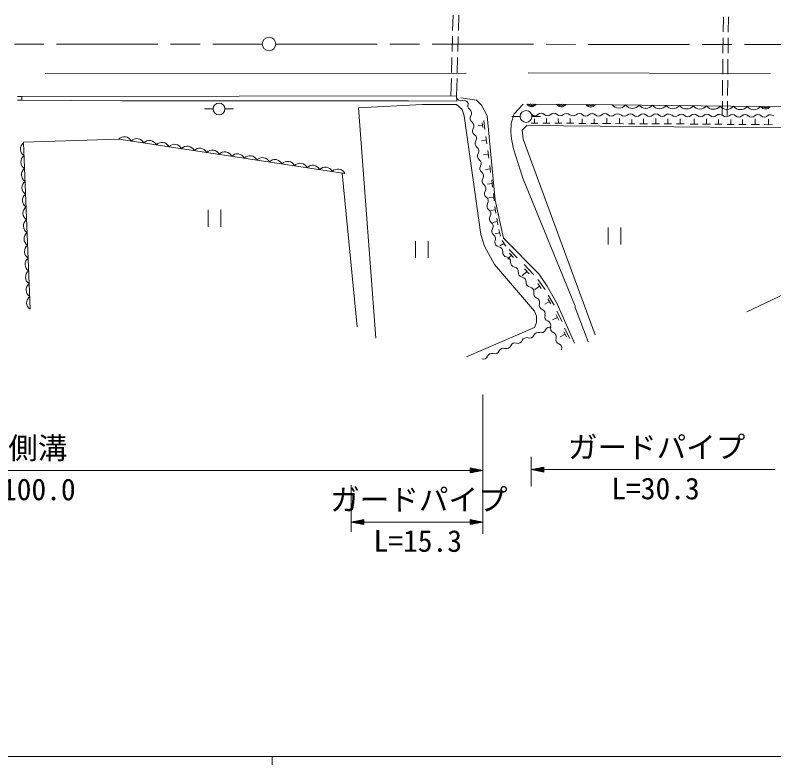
# Model space of a CAD drawing. Units: millimetres, scale not verified. Extents: x 40000 to 680000, y 20000 to 380000.
# Drawn here: x 137545 to 227392, y 204000 to 292720 of the extents above; entities that cross this region are included whole.
import ezdxf
from ezdxf.enums import TextEntityAlignment as Align

# ---------------------------------------------------------------- set-up
doc = ezdxf.new("R2010")
doc.units = ezdxf.units.MM
doc.header["$LTSCALE"] = 1000
doc.linetypes.add('CHAIN', pattern=[18.5, 12, -1.5, 3.5, -1.5])
for name, color, linetype, lineweight in [('M-BGD', 7, 'Continuous', 13), ('M-BMK', 2, 'CHAIN', 13), ('M-BMK-SRVR', 3, 'Continuous', 13), ('M-STR-HTXT', 7, 'Continuous', 13), ('M-STR-STRD', 7, 'Continuous', 13), ('M-TTL-BAND', 7, 'Continuous', 13)]:
    doc.layers.add(name, color=color, linetype=linetype, lineweight=lineweight)
doc.styles.add('ＭＳ ゴシック', font='')
doc.styles.get('ＭＳ ゴシック').set_extended_font_data('MS Gothic')

msp = doc.modelspace()

# ---------------------------------------------------------------- linework, layer by layer
at = {"layer": 'M-BGD'}
for p, q in [((189402, 292720), (189354, 290920)), ((190077, 292712), (190029, 290912)), ((221415, 292532), (221394, 290732)), ((222018, 292527), (221997, 290727)), ((189335, 290220), (189287, 288421)), ((190011, 290212), (189962, 288413)), ((221386, 290032), (221365, 288232)), ((221989, 290028), (221967, 288228)), ((189269, 287721), (189221, 285922)), ((189944, 287713), (189896, 285914)), ((221357, 287532), (221335, 285732)), ((221959, 287528), (221938, 285728)), ((189202, 285222), (189148, 283202)), ((189877, 285214), (189823, 283194)), ((221327, 285032), (221306, 283232)), ((221930, 285028), (221909, 283228)), ((137806, 283097), (138329, 283097)), ((138329, 283097), (189823, 283194)), ((138329, 283097), (138350, 282663)), ((189835, 282551), (189823, 283194)), ((137806, 282653), (138350, 282663)), ((138350, 282663), (150183, 282589)), ((150183, 282589), (184134, 282589)), ((178207, 281743), (185743, 282166)), ((184134, 282589), (189835, 282551)), ((185743, 282166), (189807, 282166)), ((189807, 282166), (190484, 281573)), ((190315, 282928), (192177, 282674)), ((192177, 282674), (192770, 282081)), ((197689, 282179), (196651, 281064)), ((198111, 282206), (208235, 282123)), ((208235, 282123), (225821, 281911)), ((221298, 282532), (221278, 280858)), ((221901, 282528), (221881, 280854)), ((160985, 281623), (159985, 281623)), ((162385, 281623), (163385, 281623)), ((180239, 254480), (178207, 281743)), ((190484, 281573), (190738, 280811)), ((192770, 282081), (193447, 280811)), ((225821, 281911), (299220, 281177)), ((190738, 280811), (192685, 266757)), ((193447, 280811), (194379, 270821)), ((196651, 281064), (196303, 279944)), ((197350, 280732), (196350, 280732)), ((198750, 280732), (199750, 280732)), ((199047, 279952), (199038, 280456)), ((200461, 279944), (200451, 280502)), ((201879, 279934), (201869, 280490)), ((203282, 279924), (203278, 280503)), ((204702, 279914), (204698, 280459)), ((206119, 279905), (206115, 280460)), ((207607, 279893), (207602, 280545)), ((209122, 279881), (209118, 280512)), ((210560, 279869), (210557, 280374)), ((211976, 279857), (211971, 280448)), ((213406, 279870), (213401, 280488)), ((214839, 279858), (214835, 280436)), ((216313, 279846), (216309, 280449)), ((217970, 279834), (217966, 280462)), ((219404, 279822), (219399, 280457)), ((220828, 279810), (220824, 280364)), ((222288, 279799), (222284, 280366)), ((223676, 279787), (223672, 280379)), ((225193, 279776), (225189, 280434)), ((226759, 279764), (226755, 280422)), ((192885, 279707), (192394, 279646)), ((192853, 279970), (192917, 279444)), ((193031, 280259), (193160, 279207)), ((196303, 279944), (196241, 278864)), ((197590, 279104), (198148, 279676)), ((198148, 279676), (228589, 279373)), ((199426, 279950), (198668, 279953)), ((200880, 279942), (200042, 279945)), ((202296, 279932), (201462, 279936)), ((203716, 279922), (202847, 279926)), ((205110, 279913), (204293, 279916)), ((206535, 279903), (205703, 279906)), ((208096, 279891), (207117, 279895)), ((209595, 279879), (208649, 279883)), ((210939, 279867), (210182, 279871)), ((212419, 279856), (211533, 279859)), ((213870, 279868), (212942, 279872)), ((215273, 279856), (214406, 279860)), ((216765, 279845), (215861, 279848)), ((218441, 279832), (217499, 279836)), ((219880, 279820), (218928, 279824)), ((221243, 279809), (220412, 279812)), ((222714, 279797), (221863, 279800)), ((224120, 279785), (223233, 279789)), ((225686, 279774), (224700, 279778)), ((227253, 279762), (226266, 279767)), ((196241, 278864), (196326, 278102)), ((197590, 279104), (197709, 278042)), ((138530, 277682), (149803, 278046)), ((138533, 277597), (138530, 277682)), ((176577, 273999), (149803, 278046)), ((193349, 277934), (192757, 277860)), ((193294, 278378), (193404, 277490)), ((196326, 278102), (196580, 276917)), ((197709, 278042), (206232, 254903)), ((138533, 277597), (139328, 257911)), ((196580, 276917), (197681, 273445)), ((193586, 276244), (192993, 276180)), ((193538, 276689), (193634, 275799)), ((193742, 274939), (193845, 274096)), ((176260, 274038), (178038, 255835)), ((193793, 274517), (193232, 274448)), ((193979, 273217), (194081, 272384)), ((197681, 273445), (203861, 258290)), ((194030, 272801), (193475, 272732)), ((194176, 271608), (194261, 270762)), ((194219, 271185), (193655, 271128)), ((194379, 270821), (195395, 266333)), ((160406, 269690), (160406, 267690)), ((161906, 267690), (161906, 269690)), ((194411, 269674), (193871, 269592)), ((194350, 270079), (194472, 269269)), ((194576, 268695), (194713, 267888)), ((194644, 268291), (194106, 268199)), ((194934, 266961), (194406, 266823)), ((194831, 267357), (195037, 266565)), ((207754, 267592), (207754, 265592)), ((209254, 265592), (209254, 267592)), ((184952, 265992), (184952, 263992)), ((186452, 263992), (186452, 265992)), ((192685, 266757), (193109, 265402)), ((195204, 266066), (195634, 265369)), ((195395, 266333), (199543, 262100)), ((193109, 265402), (194294, 263201)), ((195419, 265718), (194954, 265431)), ((196333, 264306), (195875, 263862)), ((196054, 264987), (197004, 264005)), ((196095, 264551), (196570, 264060)), ((194294, 263201), (199035, 257697)), ((198141, 262391), (197584, 261884)), ((197838, 263205), (198922, 262010)), ((197870, 262689), (198412, 262092)), ((199543, 262100), (200559, 260661)), ((199640, 260663), (199090, 260266)), ((199428, 260958), (199853, 260368)), ((199452, 261423), (200301, 260242)), ((200559, 260661), (201745, 258544)), ((231547, 261084), (224181, 257613)), ((200805, 258837), (200256, 258505)), ((200627, 259131), (200983, 258543)), ((200684, 259568), (201396, 258392)), ((201745, 258544), (203777, 253887)), ((203861, 258290), (203861, 258121)), ((203861, 258121), (205385, 254057)), ((199035, 257697), (199289, 257105)), ((199289, 257105), (199289, 256343)), ((201614, 257255), (201914, 256637)), ((201711, 257685), (202312, 256448)), ((199289, 256343), (199035, 255750)), ((201764, 256946), (201187, 256665)), ((199035, 255750), (190992, 252279)), ((202522, 255261), (202823, 254643)), ((202619, 255691), (203220, 254454)), ((202673, 254952), (202096, 254671))]:
    msp.add_line(p, q, dxfattribs=at)
for centre in [(161685, 281623), (198050, 280732)]:
    msp.add_circle(centre, 700, dxfattribs=at)
for centre, radius, start, end in [((190335, 283139), 544, 201.18441, 288.39005), ((190678, 282107), 544, 21.18441, 108.39005), ((191692, 281986), 544, 147.21562, 234.42126), ((198714, 282555), 654, 212.31266, 326.75449), ((198714, 282555), 523, 222.12389, 316.94326), ((198714, 282555), 392, 244.00035, 295.0668), ((202214, 282526), 654, 212.31266, 326.75449), ((202214, 282526), 523, 222.12389, 316.94326), ((202214, 282526), 392, 244.00035, 295.0668), ((205714, 282498), 654, 212.31266, 326.75449), ((205714, 282498), 523, 222.12389, 316.94326), ((205714, 282498), 392, 244.00035, 295.0668), ((209042, 282712), 999, 216.14677, 322.47359), ((191059, 281101), 544, 327.21562, 54.42126), ((210641, 282693), 999, 216.14677, 322.47359), ((212239, 282674), 999, 216.14677, 322.47359), ((213838, 282655), 999, 216.14677, 322.47359), ((215437, 282635), 999, 216.14677, 322.47359), ((217036, 282616), 999, 216.14677, 322.47359), ((218634, 282597), 999, 216.14677, 322.47359), ((220233, 282578), 999, 216.14677, 322.47359), ((221832, 282558), 999, 216.14677, 322.47359), ((223431, 282539), 999, 216.14677, 322.47359), ((225029, 282520), 999, 216.14677, 322.47359), ((226425, 282260), 654, 212.20605, 326.64789), ((226425, 282260), 523, 222.01729, 316.83665), ((226425, 282260), 392, 243.89374, 294.9602), ((191975, 280503), 544, 147.21562, 234.42126), ((199084, 281366), 544, 226.0345, 313.24014), ((199829, 280573), 544, 46.0345, 133.24014), ((200594, 281356), 544, 226.0345, 313.24014), ((201339, 280564), 544, 46.0345, 133.24014), ((202104, 281347), 544, 226.0345, 313.24014), ((202849, 280554), 544, 46.0345, 133.24014), ((203614, 281337), 544, 226.0345, 313.24014), ((204359, 280545), 544, 46.0345, 133.24014), ((205124, 281327), 544, 226.0345, 313.24014), ((205869, 280535), 544, 46.0345, 133.24014), ((206634, 281318), 544, 226.0345, 313.24014), ((207379, 280526), 544, 46.0345, 133.24014), ((208144, 281308), 544, 226.0345, 313.24014), ((208889, 280516), 544, 46.0345, 133.24014), ((209654, 281299), 544, 226.0345, 313.24014), ((210399, 280507), 544, 46.0345, 133.24014), ((211164, 281289), 544, 226.0345, 313.24014), ((211909, 280497), 544, 46.0345, 133.24014), ((212674, 281280), 544, 226.0345, 313.24014), ((213419, 280487), 544, 46.0345, 133.24014), ((214184, 281270), 544, 226.0345, 313.24014), ((214929, 280478), 544, 46.0345, 133.24014), ((215694, 281261), 544, 226.0345, 313.24014), ((216439, 280468), 544, 46.0345, 133.24014), ((217204, 281251), 544, 226.0345, 313.24014), ((217949, 280459), 544, 46.0345, 133.24014), ((218714, 281241), 544, 226.0345, 313.24014), ((219459, 280449), 544, 46.0345, 133.24014), ((220224, 281232), 544, 226.0345, 313.24014), ((220969, 280440), 544, 46.0345, 133.24014), ((221734, 281222), 544, 226.0345, 313.24014), ((222479, 280430), 544, 46.0345, 133.24014), ((223244, 281213), 544, 226.0345, 313.24014), ((223989, 280420), 544, 46.0345, 133.24014), ((224754, 281203), 544, 226.0345, 313.24014), ((225499, 280411), 544, 46.0345, 133.24014), ((226264, 281194), 544, 226.0345, 313.24014), ((227009, 280401), 544, 46.0345, 133.24014), ((191342, 279618), 544, 327.21562, 54.42126), ((192258, 279019), 544, 147.21562, 234.42126), ((191626, 278135), 544, 327.21562, 54.42126), ((150471, 277432), 907, 25.39841, 137.41363), ((151958, 277207), 907, 25.39841, 137.41363), ((153445, 276982), 907, 25.39841, 137.41363), ((154933, 276757), 907, 25.39841, 137.41363), ((192542, 277536), 544, 147.21562, 234.42126), ((139081, 276861), 918, 126.65816, 237.96898), ((156420, 276533), 907, 25.39841, 137.41363), ((157908, 276308), 907, 25.39841, 137.41363), ((159395, 276083), 907, 25.39841, 137.41363), ((160883, 275858), 907, 25.39841, 137.41363), ((191909, 276652), 544, 327.21562, 54.42126), ((139142, 275346), 918, 126.65816, 237.96898), ((162370, 275633), 907, 25.39841, 137.41363), ((163858, 275409), 907, 25.39841, 137.41363), ((165345, 275184), 907, 25.39841, 137.41363), ((166832, 274959), 907, 25.39841, 137.41363), ((192825, 276053), 544, 147.21562, 234.42126), ((168320, 274734), 907, 25.39841, 137.41363), ((169807, 274509), 907, 25.39841, 137.41363), ((171295, 274285), 907, 25.39841, 137.41363), ((172782, 274060), 907, 25.39841, 137.41363), ((192192, 275169), 544, 327.21562, 54.42126), ((139203, 273832), 918, 126.65816, 237.96898), ((174270, 273835), 907, 25.39841, 137.41363), ((175757, 273610), 907, 25.39841, 137.41363), ((193109, 274570), 544, 147.21562, 234.42126), ((192476, 273685), 544, 327.21562, 54.42126), ((193392, 273087), 544, 147.21562, 234.42126), ((139264, 272318), 918, 126.65816, 237.96898), ((192759, 272202), 544, 327.21562, 54.42126), ((139325, 270803), 918, 126.65816, 237.96898), ((193675, 271604), 544, 147.21562, 234.42126), ((193043, 270719), 544, 327.21562, 54.42126), ((139387, 269289), 918, 126.65816, 237.96898), ((193959, 270120), 544, 147.21562, 234.42126), ((193326, 269236), 544, 327.21562, 54.42126), ((194242, 268637), 544, 147.21562, 234.42126), ((139448, 267775), 918, 126.65816, 237.96898), ((193610, 267753), 544, 327.21562, 54.42126), ((139509, 266260), 918, 126.65816, 237.96898), ((194526, 267154), 544, 147.21562, 234.42126), ((193893, 266270), 544, 327.21562, 54.42126), ((139570, 264746), 918, 126.65816, 237.96898), ((194906, 265840), 544, 174.08319, 261.28883), ((194741, 264765), 544, 354.08319, 81.28883), ((195829, 264645), 544, 174.08319, 261.28883), ((139631, 263232), 918, 126.65816, 237.96898), ((195665, 263570), 544, 354.08319, 81.28883), ((196752, 263450), 544, 174.08319, 261.28883), ((139693, 261717), 918, 126.65816, 237.96898), ((196588, 262375), 544, 354.08319, 81.28883), ((197675, 262255), 544, 174.08319, 261.28883), ((197511, 261180), 544, 354.08319, 81.28883), ((139754, 260203), 918, 126.65816, 237.96898), ((198599, 261060), 544, 174.08319, 261.28883), ((198434, 259985), 544, 354.08319, 81.28883), ((199499, 259755), 544, 162.19968, 249.40532), ((139815, 258689), 918, 126.65816, 237.96898), ((199116, 258737), 544, 342.19968, 69.40532), ((200156, 258395), 544, 162.19968, 249.40532), ((199773, 257377), 544, 342.19968, 69.40532), ((200813, 257036), 544, 162.19968, 249.40532), ((200431, 256018), 544, 342.19968, 69.40532), ((199487, 254641), 544, 70.75709, 157.96273), ((199854, 255672), 544, 250.75709, 337.96273), ((200862, 255264), 544, 70.75709, 157.96273), ((201470, 255676), 544, 162.19968, 249.40532), ((201088, 254658), 544, 342.19968, 69.40532), ((198111, 254018), 544, 70.75709, 157.96273), ((198479, 255049), 544, 250.75709, 337.96273), ((202128, 254317), 544, 162.19968, 249.40532), ((195727, 253803), 544, 250.75709, 337.96273), ((196736, 253395), 544, 70.75709, 157.96273), ((197103, 254426), 544, 250.75709, 337.96273), ((201745, 253299), 544, 342.19968, 69.40532), ((193984, 252150), 544, 70.75709, 157.96273), ((194352, 253181), 544, 250.75709, 337.96273), ((195360, 252772), 544, 70.75709, 157.96273), ((192976, 252558), 544, 250.75709, 337.96273)]:
    msp.add_arc(centre, radius, start, end, dxfattribs=at)
at = {"layer": 'M-BMK'}
for p, q in [((68452, 289297), (166811, 289290)), ((168411, 289297), (266938, 289222))]:
    msp.add_line(p, q, dxfattribs=at)
at = {"layer": 'M-BMK-SRVR'}
msp.add_circle((167611, 289306), 800, dxfattribs=at)
at = {"layer": 'M-STR-HTXT'}
for p, q in [((192942, 247837), (192942, 231339)), ((198653, 240452), (198653, 236996)), ((192942, 238837), (191442, 239137)), ((191442, 239137), (191442, 238537)), ((191742, 239077), (191442, 239077)), ((191442, 239017), (192042, 239017)), ((198653, 238941), (200153, 239241)), ((200153, 239001), (198953, 239001)), ((199253, 239061), (200153, 239061)), ((200153, 239121), (199553, 239121)), ((199853, 239181), (200153, 239181)), ((200153, 238641), (200153, 239241)), ((191442, 238837), (92611, 238837)), ((192342, 238957), (191442, 238957)), ((191442, 238897), (192642, 238897)), ((192942, 238837), (191442, 238537)), ((192942, 238837), (191442, 238837)), ((191442, 238777), (192642, 238777)), ((192342, 238717), (191442, 238717)), ((191442, 238657), (192042, 238657)), ((191742, 238597), (191442, 238597)), ((198653, 238941), (200153, 238641)), ((198653, 238941), (200153, 238941)), ((200153, 238881), (198953, 238881)), ((199253, 238821), (200153, 238821)), ((200153, 238761), (199553, 238761)), ((199853, 238701), (200153, 238701)), ((227541, 238941), (200153, 238941)), ((177330, 237083), (177330, 231593)), ((177330, 232732), (178830, 233032)), ((177330, 232732), (178830, 232432)), ((177330, 232732), (178830, 232732)), ((178830, 232792), (177630, 232792)), ((177930, 232852), (178830, 232852)), ((178830, 232912), (178230, 232912)), ((178530, 232972), (178830, 232972)), ((178830, 232432), (178830, 233032)), ((191442, 232732), (178830, 232732)), ((192942, 232732), (191442, 233032)), ((191442, 233032), (191442, 232432)), ((191742, 232972), (191442, 232972)), ((191442, 232912), (192042, 232912)), ((192342, 232852), (191442, 232852)), ((191442, 232792), (192642, 232792)), ((192942, 232732), (191442, 232432)), ((192942, 232732), (191442, 232732)), ((178830, 232672), (177630, 232672)), ((177930, 232612), (178830, 232612)), ((178830, 232552), (178230, 232552)), ((178530, 232492), (178830, 232492)), ((191442, 232672), (192642, 232672)), ((192342, 232612), (191442, 232612)), ((191442, 232552), (192042, 232552)), ((191742, 232492), (191442, 232492))]:
    msp.add_line(p, q, dxfattribs=at)
at = {"layer": 'M-STR-STRD'}
for p, q in [((190959, 285850), (141086, 285837)), ((226982, 285816), (198304, 285895))]:
    msp.add_line(p, q, dxfattribs=at)
at = {"layer": 'M-TTL-BAND'}
for p, q in [((40000, 205000), (579000, 205000)), ((168000, 205000), (168000, 204000))]:
    msp.add_line(p, q, dxfattribs=at)

# ---------------------------------------------------------------- texts
at = {"layer": 'M-STR-HTXT', "style": 'ＭＳ ゴシック'}
for s, p in [('U型側溝', (131481, 239436)), ('ガードパイプ', (203011, 239540)), ('ガードパイプ', (174856, 233331))]:
    msp.add_text(s, height=2566, dxfattribs=at).set_placement(p, align=Align.BOTTOM_LEFT)
for s, p in [('L=100.0', (132488, 234559)), ('L=30.3', (208140, 234663)), ('L=15.3', (179985, 228454))]:
    msp.add_text(s, height=2566, rotation=359.903, dxfattribs=at).set_placement(p, align=Align.BOTTOM_LEFT)

doc.saveas('drawing.dxf')
